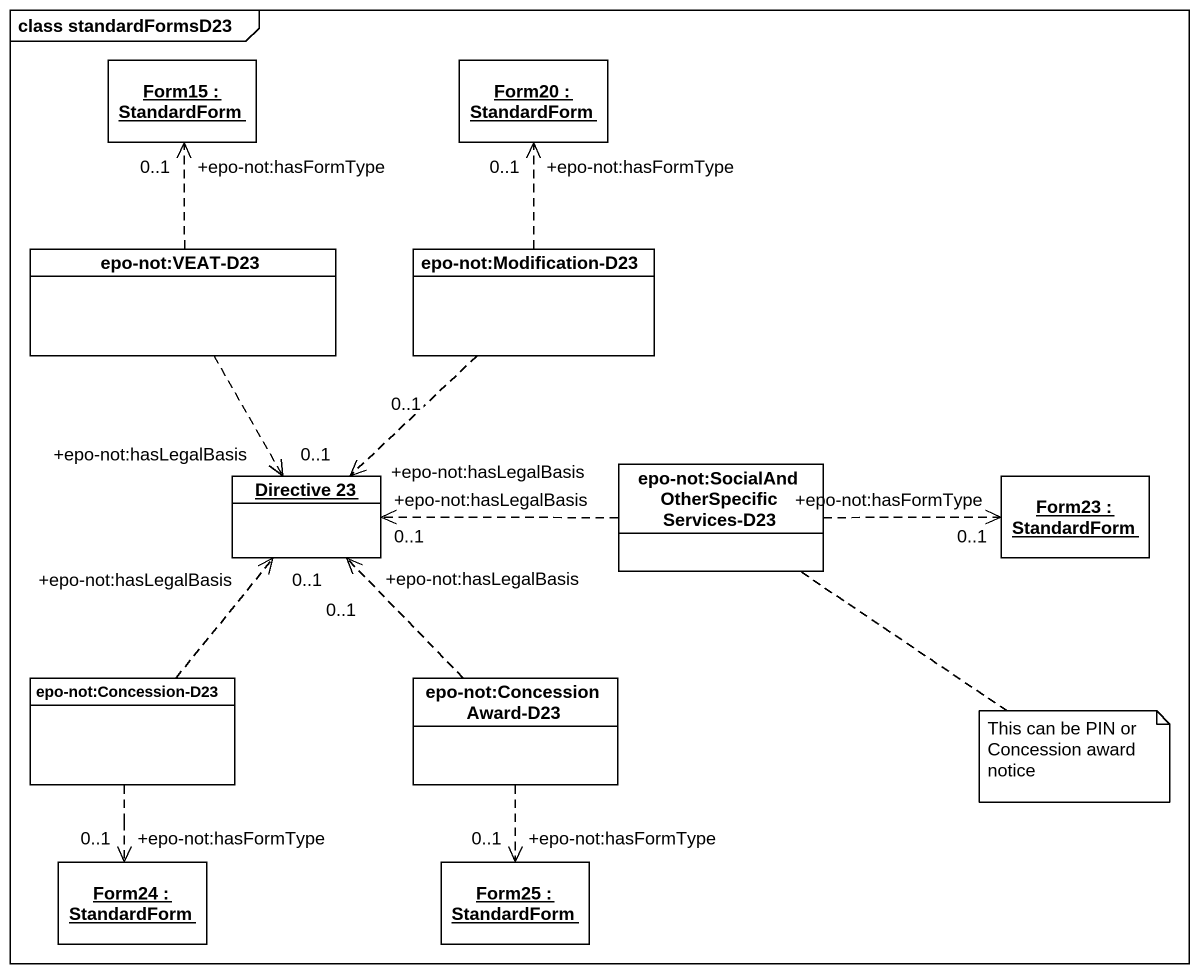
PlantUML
@startuml
mainframe class standardFormsD23
hide circle
hide empty members
object "Form15 : StandardForm" as Form15
object "Form20 : StandardForm" as Form20
class "epo-not:VEAT-D23" as epo_not_VEAT_D23
class "epo-not:Modification-D23" as epo_not_Modification_D23
object "Directive 23" as Directive_23
class "epo-not:SocialAndOtherSpecificServices-D23" as epo_not_SocialAndOtherSpecif
object "Form23 : StandardForm" as Form23
class "epo-not:Concession-D23" as epo_not_Concession_D23
class "epo-not:ConcessionAward-D23" as epo_not_ConcessionAward_D23
object "Form24 : StandardForm" as Form24
object "Form25 : StandardForm" as Form25
epo_not_VEAT_D23 .up.> "+epo-not:hasFormType\n0..1" Form15
epo_not_VEAT_D23 ..> "+epo-not:hasLegalBasis\n0..1" Directive_23
epo_not_Modification_D23 .up.> "+epo-not:hasFormType\n0..1" Form20
epo_not_Modification_D23 ..> "+epo-not:hasLegalBasis\n0..1" Directive_23
epo_not_SocialAndOtherSpecif .left.> "+epo-not:hasLegalBasis\n0..1" Directive_23
epo_not_SocialAndOtherSpecif .right.> "+epo-not:hasFormType\n0..1" Form23
epo_not_Concession_D23 .up.> "+epo-not:hasLegalBasis\n0..1" Directive_23
epo_not_Concession_D23 ..> "+epo-not:hasFormType\n0..1" Form24
epo_not_ConcessionAward_D23 .up.> "+epo-not:hasLegalBasis\n0..1" Directive_23
epo_not_ConcessionAward_D23 ..> "+epo-not:hasFormType\n0..1" Form25
note bottom of epo_not_SocialAndOtherSpecif : This can be PIN or Concession award notice
@enduml
